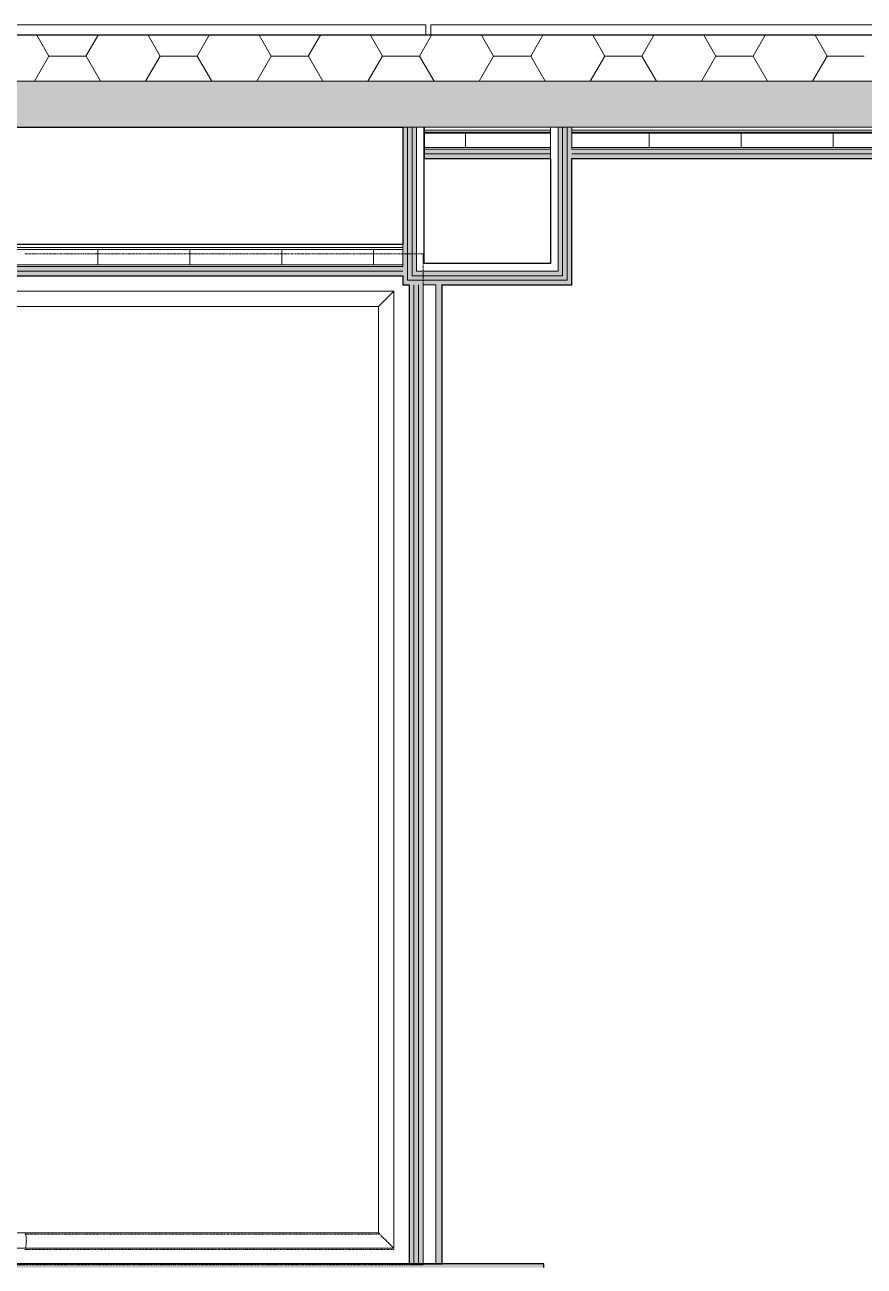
# Model space of a CAD drawing. Header units: millimetres. Extents: x 155920 to 295199, y -4084 to 97293.
# Drawn here: x 217233 to 219973, y 30629 to 34681 of the extents above; entities that cross this region are included whole.
import ezdxf

# ---------------------------------------------------------------- set-up
doc = ezdxf.new("R2010")
doc.units = ezdxf.units.MM
doc.header["$MEASUREMENT"] = 0
doc.linetypes.add('Overhead', pattern=[3.96875, 2.38125, -1.5875])
doc.linetypes.add('Overhead_2_', pattern=[4, 2.5, -1.5])
for name, color, linetype, lineweight in [('A-FLOR-HRAL', 7, 'CONTINUOUS', 9), ('A-GLAZ-CURT', 7, 'CONTINUOUS', 9), ('A-WALL', 7, 'CONTINUOUS', 9), ('A-WALL-PATT', 7, 'CONTINUOUS', 25), ('I-WALL', 7, 'CONTINUOUS', 9), ('S-STRS-MBND', 7, 'Overhead_2_', 9)]:
    doc.layers.add(name, color=color, linetype=linetype, lineweight=lineweight)

msp = doc.modelspace()

# ---------------------------------------------------------------- hatches: boundary and pattern name
at = {"layer": 'A-WALL-PATT', "lineweight": 9}
h = msp.add_hatch(color=256, dxfattribs=at)
h.paths.add_polyline_path([(230738.8, 34347.3), (230990.8, 34347.3), (230990.8, 34497.3), (229692.8, 34497.3), (229692.8, 34347.3), (230298.1, 34347.3)], flags=0)
h.paths.add_polyline_path([(220908.8, 34347.3), (220908.8, 34497.3), (202317.8, 34497.3), (202317.8, 34347.3), (220879.3, 34347.3)], flags=0)
h.paths.add_polyline_path([(199908.8, 34347.3), (199908.8, 34497.3), (197442.8, 34497.3), (197442.8, 34347.3), (199799.2, 34347.3)], flags=0)
h.paths.add_polyline_path([(194658.8, 34347.3), (194658.8, 34497.3), (192497.8, 34497.3), (192512, 34491.5), (192517.8, 34477.3), (192517.8, 34367.3), (192512, 34353.2), (192497.8, 34347.3), (194417.1, 34347.3)], flags=0)
h.paths.add_polyline_path([(192423.7, 34347.3), (192435, 34348.5), (192423.7, 34353.2), (192417.8, 34367.3), (192417.8, 34347.3)], flags=0)
h.paths.add_polyline_path([(190803, 34347.3), (190808.8, 34347.3), (190808.8, 34367.3), (190803, 34353.2), (190788.8, 34347.3), (190798.8, 34347.3)], flags=0)
h.paths.add_polyline_path([(190718.8, 34347.3), (190728.8, 34347.3), (190714.7, 34353.2), (190708.8, 34367.3), (190708.8, 34477.3), (190714.7, 34491.5), (190728.8, 34497.3), (187318, 34497.3), (187318, 34347.3), (190714.7, 34347.3)], flags=0)
h.paths.add_polyline_path([(183652.8, 34347.3), (185283.8, 34347.3), (185283.8, 34497.3), (159942.8, 34497.3), (159942.8, 34347.3), (183432.8, 34347.3)], flags=0)
h.paths.add_polyline_path([(157908.7, 34347.3), (157908.7, 34497.3), (156603.8, 34497.3), (156603.8, 34347.3), (157340, 34347.3)], flags=0)
h.paths.add_polyline_path([(192442.8, 34357.3), (192497.8, 34357.3), (192504.9, 34360.3), (192507.8, 34367.3), (192507.8, 34477.3), (192504.9, 34484.4), (192497.8, 34487.3), (192442.8, 34487.3), (192442.8, 34437.3), (192427.8, 34437.3), (192427.8, 34367.3), (192430.8, 34360.3), (192437.8, 34357.3)], flags=0)
h.paths.add_polyline_path([(190728.8, 34357.3), (190788.8, 34357.3), (190795.9, 34360.3), (190798.8, 34367.3), (190798.8, 34437.3), (190783.8, 34437.3), (190783.8, 34487.3), (190728.8, 34487.3), (190721.8, 34484.4), (190718.8, 34477.3), (190718.8, 34367.3), (190721.8, 34360.3)], flags=0)
for points in [[(218482.2, 33832.4), (218482.2, 34347.3), (218467.2, 34347.3), (218467.2, 33832.4)], [(220131.8, 34245.3), (220908.8, 34245.3), (220908.8, 34296.3), (220893.8, 34296.3), (220893.8, 34260.3), (219927.2, 34260.3), (219927.2, 34245.3)], [(218594.2, 33832.4), (219018.8, 33832.4), (219018.8, 33847.4), (218482.2, 33847.4), (218482.2, 33832.4), (218575.2, 33832.4)]]:
    msp.add_hatch(color=256, dxfattribs=at).paths.add_polyline_path(points, flags=0)
at = {"layer": 'A-WALL-PATT', "lineweight": 5}
for points in [[(218487.3, 33847.4), (218497.2, 33847.4), (218497.2, 34347.3), (218482.2, 34347.3), (218482.2, 33847.4)], [(218512.2, 33862.4), (218512.2, 34347.3), (218497.2, 34347.3), (218497.2, 33862.4)], [(218973.8, 33877.4), (218988.8, 33877.4), (218988.8, 34347.3), (218973.8, 34347.3), (218973.8, 33886.7)], [(218988.8, 33862.4), (219003.8, 33862.4), (219003.8, 34347.3), (218988.8, 34347.3), (218988.8, 33877.4)], [(219003.8, 33847.4), (219018.8, 33847.4), (219018.8, 34347.3), (219003.8, 34347.3), (219003.8, 33862.4)], [(219927.2, 34260.3), (220893.8, 34260.3), (220893.8, 34296.3), (220878.8, 34296.3), (220878.8, 34275.3), (219927.2, 34275.3)], [(218537.2, 34260.3), (218948.8, 34260.3), (218948.8, 34275.3), (218537.2, 34275.3)], [(218948.8, 34245.3), (218948.8, 34260.3), (218537.2, 34260.3), (218537.2, 34245.3), (218935.8, 34245.3)], [(219018.8, 34260.3), (219927.2, 34260.3), (219927.2, 34275.3), (219018.8, 34275.3)], [(219018.8, 34245.3), (219927.2, 34245.3), (219927.2, 34260.3), (219018.8, 34260.3)], [(218467.2, 33877.2), (218467.2, 33892.2), (210693.8, 33892.2), (210693.8, 33877.2), (218337.8, 33877.2)], [(218467.2, 33862.2), (218467.2, 33877.2), (210693.8, 33877.2), (210693.8, 33862.2), (218337.8, 33862.2)], [(219003.8, 33847.4), (219003.8, 33862.4), (218497.2, 33862.4), (218497.2, 33847.4), (218935.8, 33847.4)], [(218512.2, 33862.4), (218988.8, 33862.4), (218988.8, 33877.4), (218512.2, 33877.4)], [(218503.2, 30636.7), (218503.2, 33832.4), (218488.2, 33832.4), (218488.2, 30636.7)], [(218518.2, 30636.7), (218518.2, 33832.4), (218503.2, 33832.4), (218503.2, 30636.7)], [(218518.2, 30636.7), (218533.2, 30636.7), (218533.2, 33832.4), (218518.2, 33832.4), (218518.2, 30802.1)], [(218575.2, 30636.7), (218594.2, 30636.7), (218594.2, 33832.4), (218575.2, 33832.4), (218575.2, 30802.1)], [(217141.7, 30624.2), (218927.2, 30624.2), (218927.2, 30636.7), (217027.2, 30636.7), (217027.2, 30624.2)]]:
    msp.add_hatch(color=256, dxfattribs=at).paths.add_polyline_path(points, flags=0)

# ---------------------------------------------------------------- linework, layer by layer
at = {"layer": 'A-FLOR-HRAL'}
for p, q in [((217233.2, 33811.8), (216733.2, 33811.8)), ((216733.2, 33811.8), (218437.8, 33811.8)), ((218437.8, 33811.8), (217233.2, 33811.8)), ((218437.8, 30687.1), (218437.8, 33811.8)), ((218437.8, 33811.8), (218437.8, 30687.1)), ((216733.2, 33761.8), (217233.2, 33761.8)), ((216733.2, 33761.8), (218387.8, 33761.8)), ((217233.2, 33761.8), (218387.8, 33761.8)), ((218387.8, 33761.8), (218387.8, 30737.1)), ((218387.8, 33761.8), (218387.8, 30737.1)), ((217233.2, 30737.1), (214483.2, 30737.1)), ((217233.2, 30737.1), (214483.2, 30737.1)), ((218387.8, 30737.1), (217233.2, 30737.1)), ((218387.8, 30737.1), (217233.2, 30737.1)), ((214483.2, 30687.1), (217233.2, 30687.1)), ((217233.2, 30687.1), (214483.2, 30687.1)), ((217233.2, 30687.1), (218437.8, 30687.1)), ((218437.8, 30687.1), (217233.2, 30687.1))]:
    msp.add_line(p, q, dxfattribs=at)
at = {"layer": 'A-FLOR-HRAL', "linetype": 'Overhead'}
for p, q in [((216983.2, 33811.8), (218437.8, 33811.8)), ((218437.8, 33811.8), (218437.8, 30683.6)), ((216983.2, 33761.8), (218387.8, 33761.8)), ((218387.8, 33761.8), (218387.8, 30733.6)), ((218387.8, 30733.6), (217233.2, 30733.6)), ((218437.8, 30683.6), (217233.2, 30683.6))]:
    msp.add_line(p, q, dxfattribs=at)
at = {"layer": 'A-FLOR-HRAL'}
for points in [[(218412.8, 33786.8), (218414.5, 33788.5), (218417.7, 33791.7), (218422.5, 33796.5), (218426.8, 33800.8), (218430.6, 33804.6), (218433.8, 33807.7), (218436.1, 33810.1), (218437.5, 33811.5), (218437.8, 33811.8), (218437.8, 33811.8)], [(218387.8, 33761.8), (218387.8, 33761.8), (218388.2, 33762.1), (218389.6, 33763.6), (218391.9, 33765.9), (218395, 33769), (218398.9, 33772.8), (218403.2, 33777.2), (218407.9, 33781.9), (218411.2, 33785.2), (218412.8, 33786.8)], [(218387.8, 30737.1), (218387.8, 30737.1), (218388.2, 30736.8), (218389.6, 30735.4), (218391.9, 30733.1), (218395, 30729.9), (218398.9, 30726.1), (218403.2, 30721.8), (218407.9, 30717), (218411.2, 30713.8), (218412.8, 30712.1)], [(217238.2, 30712.1), (217238.2, 30708.9), (217237.9, 30702.3), (217236.8, 30694), (217235.2, 30688.4), (217233.9, 30687.1), (217233.2, 30687.1)], [(218412.8, 30712.1), (218414.5, 30710.5), (218417.7, 30707.2), (218422.5, 30702.5), (218426.8, 30698.2), (218430.6, 30694.3), (218433.8, 30691.2), (218436.1, 30688.9), (218437.5, 30687.5), (218437.8, 30687.1), (218437.8, 30687.1)]]:
    msp.add_open_spline(points, degree=3, dxfattribs=at)
msp.add_open_spline([(217233.2, 30737.1), (217233.6, 30737.1), (217234.2, 30736.8), (217235.5, 30734.9), (217236.8, 30730.3), (217237.9, 30721.9), (217238.2, 30715.4), (217238.2, 30712.1)], degree=3, knots=[0, 0, 0, 0, 0.125, 0.25, 0.5, 0.75, 1, 1, 1, 1], dxfattribs=at)
at = {"layer": 'A-GLAZ-CURT', "lineweight": 20}
for p, q in [((218542.8, 34681.3), (215558.8, 34681.3)), ((218542.8, 34647.3), (218542.8, 34681.3)), ((220792.8, 34681.3), (218558.8, 34681.3)), ((218558.8, 34681.3), (218558.8, 34647.3)), ((215558.8, 34647.3), (218542.8, 34647.3)), ((218558.8, 34647.3), (220792.8, 34647.3))]:
    msp.add_line(p, q, dxfattribs=at)
at = {"layer": 'A-WALL', "lineweight": 30}
for p, q in [((220908.8, 34647.3), (202317.8, 34647.3)), ((204125.4, 34347.3), (218467.2, 34347.3))]:
    msp.add_line(p, q, dxfattribs=at)
at = {"layer": 'A-WALL'}
for p, q in [((202317.8, 34497.3), (220908.8, 34497.3)), ((218482.2, 34347.3), (218467.2, 34347.3)), ((218482.2, 33847.4), (218482.2, 34347.3)), ((218497.2, 34347.3), (218482.2, 34347.3)), ((218512.2, 34347.3), (218497.2, 34347.3)), ((218497.2, 33862.4), (218497.2, 34347.3)), ((218537.2, 34347.3), (218512.2, 34347.3)), ((218512.2, 33877.4), (218512.2, 34347.3)), ((218537.2, 34347.3), (218948.8, 34347.3)), ((218948.8, 34347.3), (218537.2, 34347.3)), ((218537.2, 34337.3), (218948.8, 34337.3)), ((218537.2, 34331.3), (218948.8, 34331.3)), ((218973.8, 34347.3), (218948.8, 34347.3)), ((218948.8, 34337.3), (218948.8, 34347.3)), ((218948.8, 34331.3), (218948.8, 34337.3)), ((218948.8, 34281.3), (218948.8, 34331.3)), ((218973.8, 33902.4), (218973.8, 34347.3)), ((218988.8, 34347.3), (218973.8, 34347.3)), ((219003.8, 34347.3), (218988.8, 34347.3)), ((218988.8, 33902.4), (218988.8, 34347.3)), ((219018.8, 34347.3), (219003.8, 34347.3)), ((219003.8, 33902.4), (219003.8, 34347.3)), ((219018.8, 34347.3), (219927.2, 34347.3)), ((219927.2, 34347.3), (219018.8, 34347.3)), ((219018.8, 34347.3), (219018.8, 34337.3)), ((219018.8, 34337.3), (219927.2, 34337.3)), ((219018.8, 34337.3), (219018.8, 34331.3)), ((219018.8, 34331.3), (219018.8, 34281.3)), ((219018.8, 34331.3), (219927.2, 34331.3)), ((219927.2, 34347.3), (220908.8, 34347.3)), ((220908.8, 34347.3), (219927.2, 34347.3)), ((219927.2, 34337.3), (220908.8, 34337.3)), ((219927.2, 34331.3), (220908.8, 34331.3)), ((218537.2, 34281.3), (218948.8, 34281.3)), ((218537.2, 34275.3), (218948.8, 34275.3)), ((218537.2, 34260.3), (218948.8, 34260.3)), ((218948.8, 34275.3), (218948.8, 34281.3)), ((218948.8, 34260.3), (218948.8, 34275.3)), ((218948.8, 34245.3), (218948.8, 34260.3)), ((219018.8, 34281.3), (219018.8, 34275.3)), ((219018.8, 34281.3), (219927.2, 34281.3)), ((219018.8, 34275.3), (219927.2, 34275.3)), ((219018.8, 34260.3), (219927.2, 34260.3)), ((219927.2, 34281.3), (220878.8, 34281.3)), ((219927.2, 34275.3), (220878.8, 34275.3)), ((219927.2, 34260.3), (220893.8, 34260.3)), ((218467.2, 33954.2), (218467.2, 33964.2)), ((210693.8, 33954.2), (218467.2, 33954.2)), ((210693.8, 33948.2), (218467.2, 33948.2)), ((218467.2, 33948.2), (218467.2, 33954.2)), ((218467.2, 33898.2), (218467.2, 33948.2)), ((210693.8, 33898.2), (218467.2, 33898.2)), ((210693.8, 33892.2), (218467.2, 33892.2)), ((218467.2, 33892.2), (218467.2, 33898.2)), ((218973.8, 33902.4), (218973.8, 33877.4)), ((218988.8, 33902.4), (218988.8, 33877.4)), ((219003.8, 33902.4), (219003.8, 33862.4)), ((210693.8, 33877.2), (218467.2, 33877.2)), ((218497.2, 33847.4), (218482.2, 33847.4)), ((218512.2, 33862.4), (218497.2, 33862.4)), ((218537.2, 33847.4), (218497.2, 33847.4)), ((218537.2, 33877.4), (218512.2, 33877.4)), ((218537.2, 33862.4), (218512.2, 33862.4)), ((218973.8, 33877.4), (218537.2, 33877.4)), ((218988.8, 33862.4), (218537.2, 33862.4)), ((219003.8, 33847.4), (218537.2, 33847.4)), ((218988.8, 33877.4), (218988.8, 33862.4)), ((219003.8, 33862.4), (219003.8, 33847.4)), ((218503.2, 33832.4), (218503.2, 30636.7)), ((218518.2, 33832.4), (218518.2, 30636.7)), ((218537.2, 33832.4), (218533.2, 33832.4)), ((218533.2, 33832.4), (218533.2, 30636.7)), ((218575.2, 33832.4), (218537.2, 33832.4)), ((218575.2, 33832.4), (218575.2, 30636.7)), ((218595.2, 33832.4), (218594.2, 33832.4)), ((218594.2, 33832.4), (218594.2, 30636.7))]:
    msp.add_line(p, q, dxfattribs=at)
at = {"layer": 'A-WALL-PATT', "linetype": 'Continuous', "lineweight": 9}
for p, q in [((217312, 34579.3), (217272.7, 34647.3)), ((217432.9, 34579.1), (217472.3, 34647.3)), ((217674.9, 34579.3), (217635.6, 34647.3)), ((217795.8, 34579.1), (217835.2, 34647.3)), ((218037.8, 34579.3), (217998.5, 34647.3)), ((218158.7, 34579.1), (218198.1, 34647.3)), ((218400.7, 34579.3), (218361.4, 34647.3)), ((218521.6, 34579.1), (218561, 34647.3)), ((218763.6, 34579.3), (218724.3, 34647.3)), ((218884.5, 34579.1), (218923.9, 34647.3)), ((219126.5, 34579.3), (219087.2, 34647.3)), ((219247.4, 34579.1), (219286.8, 34647.3)), ((219489.4, 34579.3), (219450.1, 34647.3)), ((219610.3, 34579.1), (219649.7, 34647.3)), ((219852.3, 34579.3), (219813, 34647.3)), ((217264.7, 34497.3), (217311.9, 34579.1)), ((217311.9, 34579.3), (217432.8, 34579.3)), ((217311.9, 34579.1), (217311.9, 34579.1)), ((217311.9, 34579.1), (217311.9, 34579.1)), ((217480.3, 34497.3), (217433, 34579.3)), ((217627.6, 34497.3), (217674.8, 34579.1)), ((217674.8, 34579.3), (217795.7, 34579.3)), ((217674.8, 34579.1), (217674.8, 34579.1)), ((217674.8, 34579.1), (217674.8, 34579.1)), ((217843.2, 34497.3), (217795.9, 34579.3)), ((217990.5, 34497.3), (218037.7, 34579.1)), ((218037.7, 34579.3), (218158.6, 34579.3)), ((218037.7, 34579.1), (218037.7, 34579.1)), ((218037.7, 34579.1), (218037.7, 34579.1)), ((218206.1, 34497.3), (218158.8, 34579.3)), ((218353.4, 34497.3), (218400.6, 34579.1)), ((218400.6, 34579.3), (218521.5, 34579.3)), ((218400.6, 34579.1), (218400.6, 34579.1)), ((218400.6, 34579.1), (218400.6, 34579.1)), ((218569, 34497.3), (218521.7, 34579.3)), ((218716.3, 34497.3), (218763.6, 34579.1)), ((218763.5, 34579.3), (218884.4, 34579.3)), ((218763.6, 34579.1), (218763.6, 34579.1)), ((218763.6, 34579.1), (218763.6, 34579.1)), ((218931.9, 34497.3), (218884.6, 34579.3)), ((219079.2, 34497.3), (219126.5, 34579.1)), ((219126.4, 34579.3), (219247.4, 34579.3)), ((219126.5, 34579.1), (219126.5, 34579.1)), ((219126.5, 34579.1), (219126.5, 34579.1)), ((219294.8, 34497.3), (219247.5, 34579.3)), ((219442.1, 34497.3), (219489.4, 34579.1)), ((219489.3, 34579.3), (219610.3, 34579.3)), ((219489.4, 34579.1), (219489.4, 34579.1)), ((219489.4, 34579.1), (219489.4, 34579.1)), ((219657.7, 34497.3), (219610.4, 34579.3)), ((219805, 34497.3), (219852.3, 34579.1)), ((219852.2, 34579.3), (219973.2, 34579.3)), ((219852.3, 34579.1), (219852.3, 34579.1)), ((219852.3, 34579.1), (219852.3, 34579.1)), ((218537.2, 34327.3), (218948.8, 34327.3)), ((218671.8, 34281.3), (218671.8, 34331.3)), ((219018.8, 34327.3), (219927.2, 34327.3)), ((219271.8, 34281.3), (219271.8, 34331.3)), ((219571.8, 34281.3), (219571.8, 34331.3)), ((219871.8, 34281.3), (219871.8, 34331.3)), ((219927.2, 34327.3), (220908.8, 34327.3)), ((217471.8, 33898.2), (217471.8, 33948.2)), ((217771.8, 33898.2), (217771.8, 33948.2)), ((218071.8, 33898.2), (218071.8, 33948.2)), ((218371.8, 33898.2), (218371.8, 33948.2))]:
    msp.add_line(p, q, dxfattribs=at)
at = {"layer": 'I-WALL', "lineweight": 30}
for p, q in [((218467.2, 34347.3), (218467.2, 33964.2)), ((218537.2, 33902.4), (218537.2, 34347.3)), ((218537.2, 34347.3), (218537.2, 34245.3)), ((218537.2, 34245.3), (218948.8, 34245.3)), ((218948.8, 34245.3), (218948.8, 33902.4)), ((219018.8, 34245.3), (219927.2, 34245.3)), ((219018.8, 33902.4), (219018.8, 34245.3)), ((219927.2, 34245.3), (220908.8, 34245.3)), ((218467.2, 33964.2), (210693.8, 33964.2)), ((218948.8, 33902.4), (218537.2, 33902.4)), ((219018.8, 33847.4), (219018.8, 33902.4)), ((210693.8, 33862.2), (218467.2, 33862.2)), ((218467.2, 33862.2), (218467.2, 33832.4)), ((219018.8, 33832.4), (219018.8, 33847.4)), ((218467.2, 33832.4), (218482.2, 33832.4)), ((218482.2, 33832.4), (218488.2, 33832.4)), ((218488.2, 33832.4), (218488.2, 30636.7)), ((218595.2, 33832.4), (219018.8, 33832.4)), ((218595.2, 30636.7), (218595.2, 33832.4)), ((218927.2, 30636.7), (217027.2, 30636.7)), ((218488.2, 30636.7), (218595.2, 30636.7)), ((218927.2, 30624.2), (218927.2, 30636.7))]:
    msp.add_line(p, q, dxfattribs=at)
at = {"layer": 'S-STRS-MBND', "linetype": 'Overhead'}
for p, q in [((218533.2, 33933.2), (217233.2, 33933.2)), ((218533.2, 30633.2), (218533.2, 33933.2)), ((216983.2, 30633.2), (218533.2, 30633.2))]:
    msp.add_line(p, q, dxfattribs=at)

doc.saveas('drawing.dxf')
